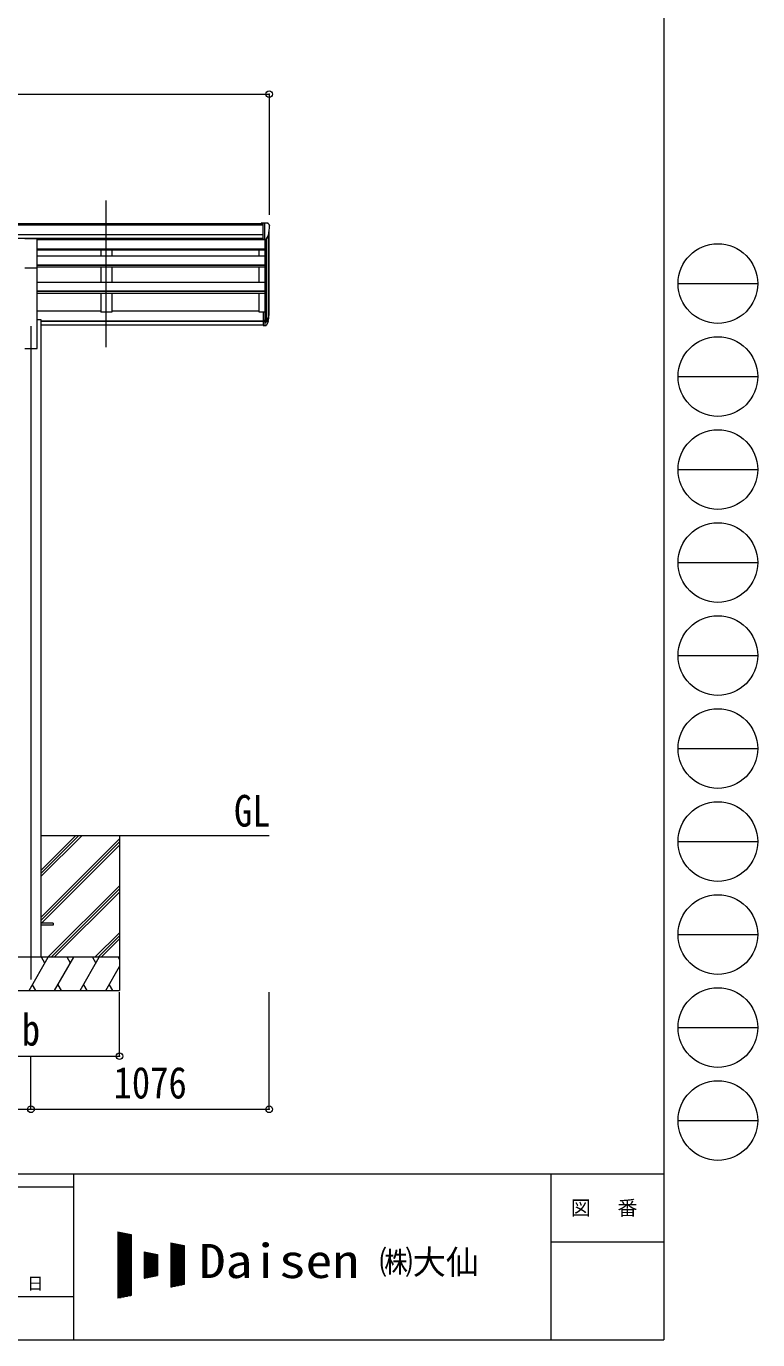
# Model space of a CAD drawing. Units: millimetres at full size; details may follow other scales. Extents: x -8385 to 8479, y -5853 to 5787.
# Drawn here: x 5174 to 8479, y -5853 to 80 of the extents above; entities that cross this region are included whole.
import ezdxf
from ezdxf.enums import TextEntityAlignment as Align

# ---------------------------------------------------------------- set-up
doc = ezdxf.new("R2010")
doc.units = ezdxf.units.MM
doc.header["$LTSCALE"] = 30
doc.header["$PDMODE"] = 32
doc.header["$PDSIZE"] = 30
for name, color, linetype, lineweight in [('0-0_0', 7, 'Continuous', 9), ('0-1_本体', 4, 'Continuous', 9), ('0-2_部品', 7, 'Continuous', 9), ('0-8_PARTS2', 2, 'Continuous', 9), ('0-A_寸法', 6, 'Continuous', 9), ('F-0_240', 7, 'Continuous', 9)]:
    doc.layers.add(name, color=color, linetype=linetype, lineweight=lineweight)
doc.styles.add('ＭＳ ゴシック', font='')
doc.styles.get('ＭＳ ゴシック').set_extended_font_data('MS Gothic')

msp = doc.modelspace()

# ---------------------------------------------------------------- linework, layer by layer
at = {"layer": '0-0_0'}
for p, q in [((5240.91, -3575.54), (6271.71, -3575.54)), ((5240.91, -3761.17), (5426.54, -3575.54)), ((5240.91, -3747.03), (5412.4, -3575.54)), ((5240.91, -3732.89), (5398.25, -3575.54)), ((5240.91, -3945.02), (5595.71, -3590.22)), ((5240.91, -3959.16), (5595.71, -3604.37)), ((5243.17, -3971.04), (5595.71, -3618.51)), ((5595.71, -3575.54), (5595.71, -4275.54)), ((5272.51, -4125.54), (5595.71, -3802.35)), ((5286.66, -4125.54), (5595.71, -3816.5)), ((5300.8, -4125.54), (5595.71, -3830.64)), ((5484.65, -4125.54), (5595.71, -4014.49)), ((5498.79, -4125.54), (5595.71, -4028.63)), ((5512.93, -4125.54), (5595.71, -4042.77)), ((5595.71, -4125.54), (4795.71, -4125.54)), ((5186.86, -4275.54), (5273.47, -4125.54)), ((5258.47, -4151.53), (5243.46, -4125.54)), ((5302.33, -4275.54), (5388.94, -4125.54)), ((5373.94, -4151.53), (5358.94, -4125.54)), ((5417.8, -4275.54), (5504.41, -4125.54)), ((5474.41, -4125.54), (5489.41, -4151.53)), ((5589.88, -4125.54), (5595.71, -4135.64)), ((5533.27, -4275.54), (5595.71, -4167.41)), ((5201.86, -4249.56), (5216.86, -4275.54)), ((5317.33, -4249.56), (5332.33, -4275.54)), ((5432.8, -4249.56), (5447.8, -4275.54)), ((5548.27, -4249.56), (5563.27, -4275.54)), ((4795.71, -4275.54), (5595.71, -4275.54))]:
    msp.add_line(p, q, dxfattribs=at)
at = {"layer": '0-1_本体'}
for p, q in [((1246.21, -811.42), (6245.21, -811.42)), ((1246.21, -816.77), (6245.21, -816.77)), ((1246.21, -860.3), (6245.21, -860.3)), ((1246.21, -877.97), (6245.21, -877.97)), ((5223.21, -880.46), (6245.21, -880.46)), ((5223.21, -882.81), (6251.71, -882.81)), ((5510.71, -880.35), (5510.71, -882.81)), ((5560.71, -880.35), (5560.71, -882.81)), ((6251.71, -882.8), (6251.71, -1210.25)), ((6257.71, -882.33), (6257.71, -1254.68)), ((6267.42, -866.97), (6267.42, -1236.68)), ((6271.71, -1212.42), (6271.71, -848.18)), ((5223.21, -925.01), (6251.71, -925.01)), ((5223.21, -926.4), (6251.71, -926.4)), ((5223.21, -930.09), (6251.71, -930.09)), ((5510.71, -930.09), (5510.71, -957.34)), ((5560.71, -930.09), (5560.71, -957.34)), ((6226.71, -957.34), (6226.71, -930.09)), ((5223.21, -957.34), (6251.71, -957.34)), ((5223.21, -998.06), (6251.71, -998.06)), ((5223.21, -999.55), (6251.71, -999.55)), ((5223.21, -1006.36), (6251.71, -1006.36)), ((5510.71, -1006.36), (5510.71, -1075.85)), ((5560.71, -1006.36), (5560.71, -1075.85)), ((6226.71, -1075.85), (6226.71, -1006.36)), ((5223.21, -1375.54), (5223.21, -1011.6)), ((5223.21, -1075.85), (6251.71, -1075.85)), ((5223.21, -1115.16), (6251.71, -1115.16)), ((5223.21, -1116.64), (6251.71, -1116.64)), ((5223.21, -1126.12), (6251.71, -1126.12)), ((5510.71, -1126.12), (5510.71, -1211.08)), ((6226.71, -1211.08), (6226.71, -1126.12)), ((5223.21, -1206.28), (5510.71, -1206.28)), ((5223.21, -1245.54), (5240.71, -1245.54)), ((5240.71, -1245.54), (5240.71, -4125.54)), ((5560.71, -1206.28), (6226.71, -1206.28)), ((6245.21, -1211.08), (6226.71, -1211.08)), ((5240.71, -1250.58), (6245.21, -1250.58)), ((5240.71, -1251.96), (6245.21, -1251.96)), ((5240.71, -1269.14), (6245.21, -1269.14)), ((5168.21, -1375.54), (5223.21, -1375.54))]:
    msp.add_line(p, q, dxfattribs=at)
msp.add_lwpolyline([(5560.71, -1126.12), (5560.71, -1211.08), (5510.71, -1211.08)], dxfattribs=at)
at = {"layer": '0-2_部品'}
for p, q in [((6245.21, -809.82), (6235.21, -809.91)), ((6235.21, -811.42), (6235.21, -809.91)), ((6245.21, -881.8), (6245.21, -809.82)), ((6263.71, -809.82), (6245.21, -809.82)), ((6251.71, -882.8), (6251.71, -809.82)), ((6263.71, -809.82), (6266.04, -809.96)), ((6266.8, -810.39), (6270.86, -816.2)), ((6273.71, -819.19), (6273.71, -819.82)), ((5168.21, -879.69), (5223.21, -879.69)), ((5223.21, -1011.76), (5223.21, -879.69)), ((6245.21, -881.8), (6251.71, -881.8)), ((6251.71, -882.8), (6256.92, -882.49)), ((6259.33, -880.99), (6268.61, -864.93)), ((5168.21, -1011.76), (5223.21, -1011.76)), ((6245.21, -1210.25), (6245.21, -1271.31)), ((6245.21, -1210.25), (6251.71, -1210.25)), ((6251.71, -1210.25), (6251.71, -1272.13)), ((6258.14, -1254.21), (6267.89, -1235.79)), ((6269.31, -1236.29), (6259.15, -1255.46)), ((6245.21, -1248.56), (6251.71, -1248.56)), ((6245.21, -1253.96), (6251.71, -1253.96)), ((6245.21, -1271.31), (6251.71, -1271.31)), ((6251.71, -1254.96), (6256.84, -1254.96)), ((6251.71, -1256.96), (6256.55, -1256.96)), ((6251.71, -1272.13), (6256.55, -1272.13)), ((6266.73, -1253.14), (6259.15, -1270.63))]:
    msp.add_line(p, q, dxfattribs=at)
at = {"layer": '0-2_部品', "color": 4}
msp.add_line((5295.51, -3971.04), (5240.71, -3971.04), dxfattribs=at)
msp.add_lwpolyline([(5295.51, -3971.04), (5295.51, -3980.04), (5240.71, -3980.04)], dxfattribs=at)
at = {"layer": '0-2_部品'}
for centre, radius, start, end in [((6265.98, -810.96), 1, 35, 86.5), ((6071.71, -819.82), 202, 347.09739, 0), ((6270.71, -819.19), 3, 0, 87), ((6256.73, -879.49), 3, 273.5, 330), ((6138.49, -1217.07), 133.22, 344.28698, 356.72013), ((6183.76, -1209.84), 88.05, 342.78929, 2.77608), ((6183.05, -1214.12), 89.07, 345.58812, 5.50424), ((6256.55, -1253.96), 3, 270, 330), ((6256.55, -1269.13), 3, 270, 330), ((6256.84, -1253.46), 1.5, 270, 330)]:
    msp.add_arc(centre, radius, start, end, dxfattribs=at)
at = {"layer": '0-8_PARTS2'}
for p, q in [((5535.71, -1369.34), (5535.71, -706.81)), ((5195.71, -1275.54), (5195.71, -4225.54))]:
    msp.add_line(p, q, dxfattribs=at)
at = {"layer": '0-A_寸法'}
for p, q in [((1219.71, -227.19), (6271.71, -227.19)), ((6271.71, -227.19), (6271.71, -772.81)), ((5595.71, -4571.93), (5595.71, -4282.96)), ((6271.71, -4811.91), (6271.71, -4282.96)), ((4795.71, -4571.93), (5595.71, -4571.93)), ((5195.71, -4811.91), (5195.71, -4571.93)), ((2295.71, -4811.91), (5195.71, -4811.91)), ((5195.71, -4811.91), (6271.71, -4811.91))]:
    msp.add_line(p, q, dxfattribs=at)
for p in [(6271.71, -227.19), (5595.71, -4571.93), (5195.71, -4811.91), (6271.71, -4811.91)]:
    msp.add_point(p, dxfattribs=at)
at = {"layer": 'F-0_240', "color": 5}
for p, q in [((8054.55, 5787.34), (8054.55, -5852.66)), ((-8385.45, -5102.66), (8054.55, -5102.66)), ((5387.79, -5102.66), (5387.79, -5852.66)), ((7544.54, -5102.66), (7544.54, -5852.66)), ((-8385.45, -5162.66), (5387.79, -5162.66)), ((7544.54, -5410.16), (8054.55, -5410.16)), ((4547.79, -5657.66), (5387.79, -5657.66)), ((-8385.45, -5852.66), (8054.55, -5852.66))]:
    msp.add_line(p, q, dxfattribs=at)
at = {"layer": 'F-0_240', "color": 4}
for p, q in [((8118.66, -1082.66), (8478.66, -1082.66)), ((8118.66, -1502.66), (8478.66, -1502.66)), ((8118.66, -1922.66), (8478.66, -1922.66)), ((8118.66, -2342.66), (8478.66, -2342.66)), ((8118.66, -2762.66), (8478.66, -2762.66)), ((8118.66, -3182.66), (8478.66, -3182.66)), ((8118.66, -3602.66), (8478.66, -3602.66)), ((8118.66, -4022.66), (8478.66, -4022.66)), ((8118.66, -4442.66), (8478.66, -4442.66)), ((8118.66, -4862.66), (8478.66, -4862.66))]:
    msp.add_line(p, q, dxfattribs=at)
at = {"layer": 'F-0_240'}
for p, q in [((5587.75, -5365.26), (5647.75, -5377.76)), ((5587.75, -5365.26), (5587.75, -5665.26)), ((5587.75, -5368.08), (5601.3, -5368.08)), ((5587.75, -5371.08), (5615.7, -5371.08)), ((5587.75, -5374.08), (5630.1, -5374.08)), ((5587.75, -5377.08), (5644.5, -5377.08)), ((5587.75, -5380.08), (5647.75, -5380.08)), ((5587.75, -5383.08), (5647.75, -5383.08)), ((5587.75, -5386.08), (5647.75, -5386.08)), ((5587.75, -5389.08), (5647.75, -5389.08)), ((5587.75, -5392.08), (5647.75, -5392.08)), ((5587.75, -5395.08), (5647.75, -5395.08)), ((5587.75, -5398.08), (5647.75, -5398.08)), ((5589.53, -5664.89), (5589.53, -5365.63)), ((5592.53, -5664.26), (5592.53, -5366.25)), ((5595.53, -5663.64), (5595.53, -5366.88)), ((5598.53, -5663.01), (5598.53, -5367.5)), ((5601.53, -5662.39), (5601.53, -5368.13)), ((5604.53, -5661.76), (5604.53, -5368.75)), ((5607.53, -5661.14), (5607.53, -5369.38)), ((5610.53, -5660.51), (5610.53, -5370)), ((5613.53, -5659.89), (5613.53, -5370.63)), ((5616.53, -5659.26), (5616.53, -5371.25)), ((5619.53, -5658.64), (5619.53, -5371.88)), ((5622.53, -5658.01), (5622.53, -5372.5)), ((5625.53, -5657.39), (5625.53, -5373.13)), ((5628.53, -5656.76), (5628.53, -5373.75)), ((5631.53, -5656.14), (5631.53, -5374.38)), ((5634.53, -5655.51), (5634.53, -5375)), ((5637.53, -5654.89), (5637.53, -5375.63)), ((5640.53, -5654.26), (5640.53, -5376.25)), ((5643.53, -5653.64), (5643.53, -5376.88)), ((5646.53, -5653.01), (5646.53, -5377.5)), ((5647.75, -5377.76), (5647.75, -5652.76)), ((5587.75, -5401.08), (5647.75, -5401.08)), ((5587.75, -5404.08), (5647.75, -5404.08)), ((5587.75, -5407.08), (5647.75, -5407.08)), ((5587.75, -5410.08), (5647.75, -5410.08)), ((5587.75, -5413.08), (5647.75, -5413.08)), ((5587.75, -5416.08), (5647.75, -5416.08)), ((5587.75, -5419.08), (5647.75, -5419.08)), ((5587.75, -5422.08), (5647.75, -5422.08)), ((5587.75, -5425.08), (5647.75, -5425.08)), ((5587.75, -5428.08), (5647.75, -5428.08)), ((5587.75, -5431.08), (5647.75, -5431.08)), ((5587.75, -5434.08), (5647.75, -5434.08)), ((5587.75, -5437.08), (5647.75, -5437.08)), ((5587.75, -5440.08), (5647.75, -5440.08)), ((5587.75, -5443.08), (5647.75, -5443.08)), ((5587.75, -5446.08), (5647.75, -5446.08)), ((5587.75, -5449.08), (5647.75, -5449.08)), ((5587.75, -5452.08), (5647.75, -5452.08)), ((5587.75, -5455.08), (5647.75, -5455.08)), ((5707.75, -5455.26), (5767.75, -5467.76)), ((5707.75, -5455.26), (5707.75, -5575.26)), ((5709.53, -5574.89), (5709.53, -5455.63)), ((5712.53, -5574.26), (5712.53, -5456.25)), ((5715.53, -5573.64), (5715.53, -5456.88)), ((5718.53, -5573.01), (5718.53, -5457.5)), ((5827.75, -5415.26), (5887.75, -5427.76)), ((5827.75, -5415.26), (5827.75, -5615.26)), ((5827.75, -5416.08), (5831.7, -5416.08)), ((5827.75, -5419.08), (5846.1, -5419.08)), ((5827.75, -5422.08), (5860.5, -5422.08)), ((5827.75, -5425.08), (5874.9, -5425.08)), ((5827.75, -5428.08), (5887.75, -5428.08)), ((5827.75, -5431.08), (5887.75, -5431.08)), ((5827.75, -5434.08), (5887.75, -5434.08)), ((5827.75, -5437.08), (5887.75, -5437.08)), ((5827.75, -5440.08), (5887.75, -5440.08)), ((5827.75, -5443.08), (5887.75, -5443.08)), ((5827.75, -5446.08), (5887.75, -5446.08)), ((5827.75, -5449.08), (5887.75, -5449.08)), ((5827.75, -5452.08), (5887.75, -5452.08)), ((5827.75, -5455.08), (5887.75, -5455.08)), ((5829.53, -5614.89), (5829.53, -5415.63)), ((5832.53, -5614.26), (5832.53, -5416.25)), ((5835.53, -5613.64), (5835.53, -5416.88)), ((5838.53, -5613.01), (5838.53, -5417.5)), ((5841.53, -5612.39), (5841.53, -5418.13)), ((5844.53, -5611.76), (5844.53, -5418.75)), ((5847.53, -5611.14), (5847.53, -5419.38)), ((5850.53, -5610.51), (5850.53, -5420)), ((5853.53, -5609.89), (5853.53, -5420.63)), ((5856.53, -5609.26), (5856.53, -5421.25)), ((5859.53, -5608.64), (5859.53, -5421.88)), ((5862.53, -5608.01), (5862.53, -5422.5)), ((5865.53, -5607.39), (5865.53, -5423.13)), ((5868.53, -5606.76), (5868.53, -5423.75)), ((5871.53, -5606.14), (5871.53, -5424.38)), ((5874.53, -5605.51), (5874.53, -5425)), ((5877.53, -5604.89), (5877.53, -5425.63)), ((5880.53, -5604.26), (5880.53, -5426.25)), ((5883.53, -5603.64), (5883.53, -5426.88)), ((5886.53, -5603.01), (5886.53, -5427.5)), ((5887.75, -5427.76), (5887.75, -5602.76)), ((5587.75, -5458.08), (5647.75, -5458.08)), ((5587.75, -5461.08), (5647.75, -5461.08)), ((5587.75, -5464.08), (5647.75, -5464.08)), ((5587.75, -5467.08), (5647.75, -5467.08)), ((5587.75, -5470.08), (5647.75, -5470.08)), ((5587.75, -5473.08), (5647.75, -5473.08)), ((5587.75, -5476.08), (5647.75, -5476.08)), ((5587.75, -5479.08), (5647.75, -5479.08)), ((5587.75, -5482.08), (5647.75, -5482.08)), ((5587.75, -5485.08), (5647.75, -5485.08)), ((5587.75, -5488.08), (5647.75, -5488.08)), ((5587.75, -5491.08), (5647.75, -5491.08)), ((5587.75, -5494.08), (5647.75, -5494.08)), ((5587.75, -5497.08), (5647.75, -5497.08)), ((5587.75, -5500.08), (5647.75, -5500.08)), ((5587.75, -5503.08), (5647.75, -5503.08)), ((5587.75, -5506.08), (5647.75, -5506.08)), ((5587.75, -5509.08), (5647.75, -5509.08)), ((5587.75, -5512.08), (5647.75, -5512.08)), ((5587.75, -5515.08), (5647.75, -5515.08)), ((5707.75, -5458.08), (5721.3, -5458.08)), ((5707.75, -5461.08), (5735.7, -5461.08)), ((5707.75, -5464.08), (5750.1, -5464.08)), ((5707.75, -5467.08), (5764.5, -5467.08)), ((5707.75, -5470.08), (5767.75, -5470.08)), ((5707.75, -5473.08), (5767.75, -5473.08)), ((5707.75, -5476.08), (5767.75, -5476.08)), ((5707.75, -5479.08), (5767.75, -5479.08)), ((5707.75, -5482.08), (5767.75, -5482.08)), ((5707.75, -5485.08), (5767.75, -5485.08)), ((5707.75, -5488.08), (5767.75, -5488.08)), ((5707.75, -5491.08), (5767.75, -5491.08)), ((5707.75, -5494.08), (5767.75, -5494.08)), ((5707.75, -5497.08), (5767.75, -5497.08)), ((5707.75, -5500.08), (5767.75, -5500.08)), ((5707.75, -5503.08), (5767.75, -5503.08)), ((5707.75, -5506.08), (5767.75, -5506.08)), ((5707.75, -5509.08), (5767.75, -5509.08)), ((5707.75, -5512.08), (5767.75, -5512.08)), ((5707.75, -5515.08), (5767.75, -5515.08)), ((5721.53, -5572.39), (5721.53, -5458.13)), ((5724.53, -5571.76), (5724.53, -5458.75)), ((5727.53, -5571.14), (5727.53, -5459.38)), ((5730.53, -5570.51), (5730.53, -5460)), ((5733.53, -5569.89), (5733.53, -5460.63)), ((5736.53, -5569.26), (5736.53, -5461.25)), ((5739.53, -5568.64), (5739.53, -5461.88)), ((5742.53, -5568.01), (5742.53, -5462.5)), ((5745.53, -5567.39), (5745.53, -5463.13)), ((5748.53, -5566.76), (5748.53, -5463.75)), ((5751.53, -5566.14), (5751.53, -5464.38)), ((5754.53, -5565.51), (5754.53, -5465)), ((5757.53, -5564.89), (5757.53, -5465.63)), ((5760.53, -5564.26), (5760.53, -5466.25)), ((5763.53, -5563.64), (5763.53, -5466.88)), ((5766.53, -5563.01), (5766.53, -5467.5)), ((5767.75, -5467.76), (5767.75, -5562.76)), ((5827.75, -5458.08), (5887.75, -5458.08)), ((5827.75, -5461.08), (5887.75, -5461.08)), ((5827.75, -5464.08), (5887.75, -5464.08)), ((5827.75, -5467.08), (5887.75, -5467.08)), ((5827.75, -5470.08), (5887.75, -5470.08)), ((5827.75, -5473.08), (5887.75, -5473.08)), ((5827.75, -5476.08), (5887.75, -5476.08)), ((5827.75, -5479.08), (5887.75, -5479.08)), ((5827.75, -5482.08), (5887.75, -5482.08)), ((5827.75, -5485.08), (5887.75, -5485.08)), ((5827.75, -5488.08), (5887.75, -5488.08)), ((5827.75, -5491.08), (5887.75, -5491.08)), ((5827.75, -5494.08), (5887.75, -5494.08)), ((5827.75, -5497.08), (5887.75, -5497.08)), ((5827.75, -5500.08), (5887.75, -5500.08)), ((5827.75, -5503.08), (5887.75, -5503.08)), ((5827.75, -5506.08), (5887.75, -5506.08)), ((5827.75, -5509.08), (5887.75, -5509.08)), ((5827.75, -5512.08), (5887.75, -5512.08)), ((5827.75, -5515.08), (5887.75, -5515.08)), ((5587.75, -5518.08), (5647.75, -5518.08)), ((5587.75, -5521.08), (5647.75, -5521.08)), ((5587.75, -5524.08), (5647.75, -5524.08)), ((5587.75, -5527.08), (5647.75, -5527.08)), ((5587.75, -5530.08), (5647.75, -5530.08)), ((5587.75, -5533.08), (5647.75, -5533.08)), ((5587.75, -5536.08), (5647.75, -5536.08)), ((5587.75, -5539.08), (5647.75, -5539.08)), ((5587.75, -5542.08), (5647.75, -5542.08)), ((5587.75, -5545.08), (5647.75, -5545.08)), ((5587.75, -5548.08), (5647.75, -5548.08)), ((5587.75, -5551.08), (5647.75, -5551.08)), ((5587.75, -5554.08), (5647.75, -5554.08)), ((5587.75, -5557.08), (5647.75, -5557.08)), ((5587.75, -5560.08), (5647.75, -5560.08)), ((5587.75, -5563.08), (5647.75, -5563.08)), ((5587.75, -5566.08), (5647.75, -5566.08)), ((5587.75, -5569.08), (5647.75, -5569.08)), ((5587.75, -5572.08), (5647.75, -5572.08)), ((5587.75, -5575.08), (5647.75, -5575.08)), ((5707.75, -5518.08), (5767.75, -5518.08)), ((5707.75, -5521.08), (5767.75, -5521.08)), ((5707.75, -5524.08), (5767.75, -5524.08)), ((5707.75, -5527.08), (5767.75, -5527.08)), ((5707.75, -5530.08), (5767.75, -5530.08)), ((5707.75, -5533.08), (5767.75, -5533.08)), ((5707.75, -5536.08), (5767.75, -5536.08)), ((5707.75, -5539.08), (5767.75, -5539.08)), ((5707.75, -5542.08), (5767.75, -5542.08)), ((5707.75, -5545.08), (5767.75, -5545.08)), ((5707.75, -5548.08), (5767.75, -5548.08)), ((5707.75, -5551.08), (5767.75, -5551.08)), ((5707.75, -5554.08), (5767.75, -5554.08)), ((5707.75, -5557.08), (5767.75, -5557.08)), ((5707.75, -5560.08), (5767.75, -5560.08)), ((5707.75, -5575.26), (5767.75, -5562.76)), ((5707.75, -5563.08), (5766.2, -5563.08)), ((5707.75, -5566.08), (5751.8, -5566.08)), ((5707.75, -5569.08), (5737.4, -5569.08)), ((5707.75, -5572.08), (5723, -5572.08)), ((5707.75, -5575.08), (5708.6, -5575.08)), ((5827.75, -5518.08), (5887.75, -5518.08)), ((5827.75, -5521.08), (5887.75, -5521.08)), ((5827.75, -5524.08), (5887.75, -5524.08)), ((5827.75, -5527.08), (5887.75, -5527.08)), ((5827.75, -5530.08), (5887.75, -5530.08)), ((5827.75, -5533.08), (5887.75, -5533.08)), ((5827.75, -5536.08), (5887.75, -5536.08)), ((5827.75, -5539.08), (5887.75, -5539.08)), ((5827.75, -5542.08), (5887.75, -5542.08)), ((5827.75, -5545.08), (5887.75, -5545.08)), ((5827.75, -5548.08), (5887.75, -5548.08)), ((5827.75, -5551.08), (5887.75, -5551.08)), ((5827.75, -5554.08), (5887.75, -5554.08)), ((5827.75, -5557.08), (5887.75, -5557.08)), ((5827.75, -5560.08), (5887.75, -5560.08)), ((5827.75, -5563.08), (5887.75, -5563.08)), ((5827.75, -5566.08), (5887.75, -5566.08)), ((5827.75, -5569.08), (5887.75, -5569.08)), ((5827.75, -5572.08), (5887.75, -5572.08)), ((5827.75, -5575.08), (5887.75, -5575.08)), ((5587.75, -5578.08), (5647.75, -5578.08)), ((5587.75, -5581.08), (5647.75, -5581.08)), ((5587.75, -5584.08), (5647.75, -5584.08)), ((5587.75, -5587.08), (5647.75, -5587.08)), ((5587.75, -5590.08), (5647.75, -5590.08)), ((5587.75, -5593.08), (5647.75, -5593.08)), ((5587.75, -5596.08), (5647.75, -5596.08)), ((5587.75, -5599.08), (5647.75, -5599.08)), ((5587.75, -5602.08), (5647.75, -5602.08)), ((5587.75, -5605.08), (5647.75, -5605.08)), ((5587.75, -5608.08), (5647.75, -5608.08)), ((5587.75, -5611.08), (5647.75, -5611.08)), ((5587.75, -5614.08), (5647.75, -5614.08)), ((5587.75, -5617.08), (5647.75, -5617.08)), ((5587.75, -5620.08), (5647.75, -5620.08)), ((5587.75, -5623.08), (5647.75, -5623.08)), ((5587.75, -5626.08), (5647.75, -5626.08)), ((5587.75, -5629.08), (5647.75, -5629.08)), ((5587.75, -5632.08), (5647.75, -5632.08)), ((5587.75, -5635.08), (5647.75, -5635.08)), ((5827.75, -5578.08), (5887.75, -5578.08)), ((5827.75, -5581.08), (5887.75, -5581.08)), ((5827.75, -5584.08), (5887.75, -5584.08)), ((5827.75, -5587.08), (5887.75, -5587.08)), ((5827.75, -5590.08), (5887.75, -5590.08)), ((5827.75, -5593.08), (5887.75, -5593.08)), ((5827.75, -5596.08), (5887.75, -5596.08)), ((5827.75, -5599.08), (5887.75, -5599.08)), ((5827.75, -5602.08), (5887.75, -5602.08)), ((5887.75, -5602.76), (5827.75, -5615.26)), ((5827.75, -5605.08), (5876.6, -5605.08)), ((5827.75, -5608.08), (5862.2, -5608.08)), ((5827.75, -5611.08), (5847.8, -5611.08)), ((5827.75, -5614.08), (5833.4, -5614.08)), ((5587.75, -5638.08), (5647.75, -5638.08)), ((5587.75, -5641.08), (5647.75, -5641.08)), ((5587.75, -5644.08), (5647.75, -5644.08)), ((5587.75, -5647.08), (5647.75, -5647.08)), ((5587.75, -5650.08), (5647.75, -5650.08)), ((5647.75, -5652.76), (5587.75, -5665.26)), ((5587.75, -5653.08), (5646.2, -5653.08)), ((5587.75, -5656.08), (5631.8, -5656.08)), ((5587.75, -5659.08), (5617.4, -5659.08)), ((5587.75, -5662.08), (5603, -5662.08)), ((5587.75, -5665.08), (5588.6, -5665.08))]:
    msp.add_line(p, q, dxfattribs=at)
at = {"layer": 'F-0_240', "color": 4}
for centre in [(8298.66, -1082.66), (8298.66, -1502.66), (8298.66, -1922.66), (8298.66, -2342.66), (8298.66, -2762.66), (8298.66, -3182.66), (8298.66, -3602.66), (8298.66, -4022.66), (8298.66, -4442.66), (8298.66, -4862.66)]:
    msp.add_circle(centre, 180, dxfattribs=at)

# ---------------------------------------------------------------- texts
at = {"layer": '0-0_0', "style": 'ＭＳ ゴシック', "width": 0.85}
msp.add_text('GL', height=143, dxfattribs=at).set_placement((6112.67, -3577.98), align=Align.BOTTOM_LEFT)
at = {"layer": '0-A_寸法', "color": 7, "style": 'ＭＳ ゴシック', "width": 0.85}
for s, p in [('b', (5154.46, -4566.93)), ('1076', (5568.71, -4805.91))]:
    msp.add_text(s, height=143, dxfattribs=at).set_placement(p, align=Align.BOTTOM_LEFT)
at = {"layer": 'F-0_240', "style": 'ＭＳ ゴシック', "width": 1.15}
msp.add_text('Daisen', height=154, dxfattribs=at).set_placement((5954.61, -5620.26), align=Align.BOTTOM_LEFT)
at = {"layer": 'F-0_240', "style": 'ＭＳ ゴシック'}
for s, height, p in [('㈱大仙\u3000', 110, (6770.01, -5590.26)), ('年\u3000\u3000月\u3000\u3000日', 54.99, (4727.79, -5642.66))]:
    msp.add_text(s, height=height, dxfattribs=at).set_placement(p, align=Align.BOTTOM_LEFT)
at = {"layer": 'F-0_240', "insert": (7634.54, -5297.66), "char_height": 65.98, "attachment_point": 7, "style": 'ＭＳ ゴシック'}
msp.add_mtext('\\T1.17;図\u3000番', dxfattribs=at)

doc.saveas('drawing.dxf')
